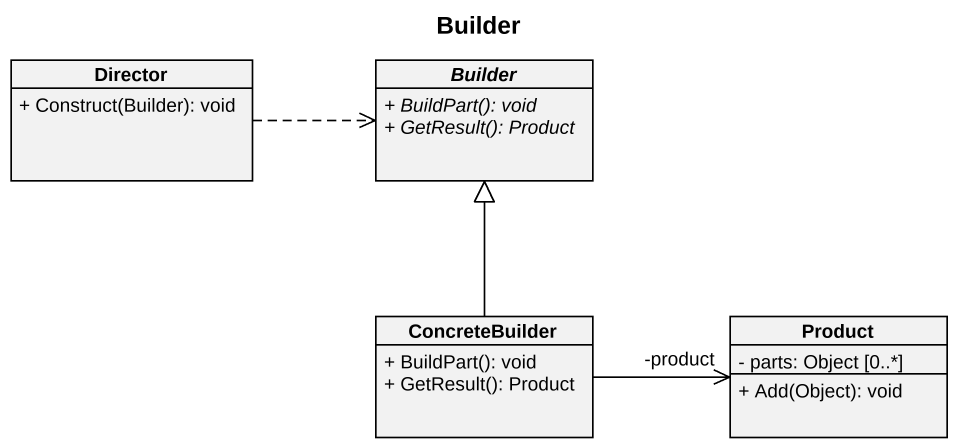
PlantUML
@startuml
title Builder
hide circle
hide empty members
skinparam classAttributeIconSize 0
class Director {
  + Construct(Builder): void
}
abstract class Builder {
  {abstract} + BuildPart(): void
  {abstract} + GetResult(): Product
}
class ConcreteBuilder {
  + BuildPart(): void
  + GetResult(): Product
}
class Product {
  - parts: Object [0..*]
  + Add(Object): void
}
Director .right.> Builder
ConcreteBuilder -up-|> Builder
ConcreteBuilder -right-> "-product" Product
@enduml
